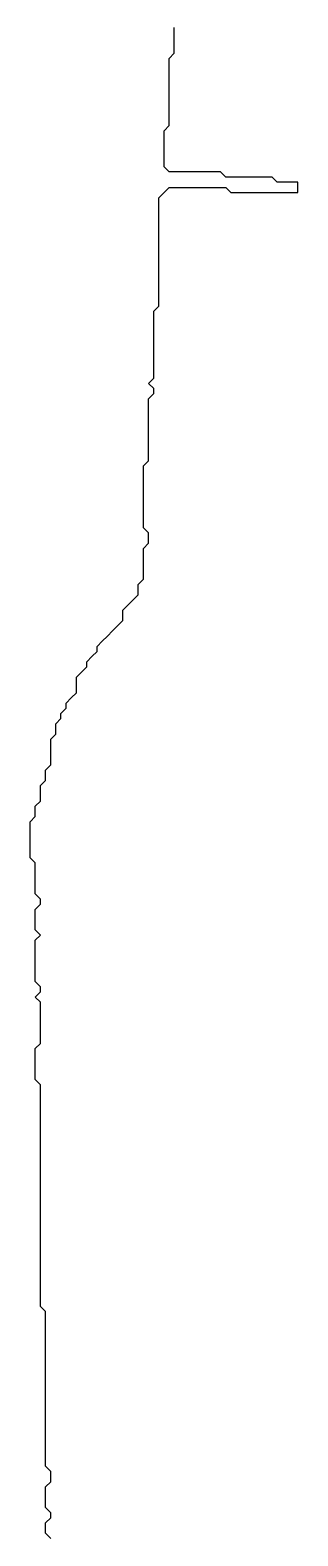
# Model space of a CAD drawing. Extents: x 166 to 207, y 344 to 490.
# Drawn here: x 197.75 to 204.25, y 380.31 to 416.81 of the extents above; entities that cross this region are included whole.
import ezdxf

# ---------------------------------------------------------------- set-up
doc = ezdxf.new("R2010")
doc.units = 0

msp = doc.modelspace()

# ---------------------------------------------------------------- linework, layer by layer
at = {"layer": 'contour_0'}
for p, q in [((201.25, 416.75), (201.25, 416.875)), ((201.25, 416.625), (201.25, 416.75)), ((201.25, 416.5), (201.25, 416.625)), ((201.25, 416.375), (201.25, 416.5)), ((201.125, 416.125), (201.25, 416.25)), ((201.125, 416), (201.125, 416.125)), ((201.25, 416.25), (201.25, 416.375)), ((201.125, 415.875), (201.125, 416)), ((201.125, 415.75), (201.125, 415.875)), ((201.125, 415.625), (201.125, 415.75)), ((201.125, 415.5), (201.125, 415.625)), ((201.125, 415.375), (201.125, 415.5)), ((201.125, 415.25), (201.125, 415.375)), ((201.125, 415.125), (201.125, 415.25)), ((201.125, 415), (201.125, 415.125)), ((201.125, 414.875), (201.125, 415)), ((201.125, 414.75), (201.125, 414.875)), ((201.125, 414.625), (201.125, 414.75)), ((201, 414.375), (201.125, 414.5)), ((201, 414.25), (201, 414.375)), ((201.125, 414.5), (201.125, 414.625)), ((201, 414.125), (201, 414.25)), ((201, 414), (201, 414.125)), ((201, 413.875), (201, 414)), ((201, 413.75), (201, 413.875)), ((201, 413.625), (201, 413.75)), ((201, 413.5), (201, 413.625)), ((201.125, 413.375), (201, 413.5)), ((201.25, 413.375), (201.125, 413.375)), ((201.375, 413.375), (201.25, 413.375)), ((201.5, 413.375), (201.375, 413.375)), ((201.625, 413.375), (201.5, 413.375)), ((201.75, 413.375), (201.625, 413.375)), ((201.875, 413.375), (201.75, 413.375)), ((202, 413.375), (201.875, 413.375)), ((202.125, 413.375), (202, 413.375)), ((202.25, 413.375), (202.125, 413.375)), ((202.375, 413.375), (202.25, 413.375)), ((202.5, 413.25), (202.375, 413.375)), ((202.625, 413.25), (202.5, 413.25)), ((202.75, 413.25), (202.625, 413.25)), ((202.875, 413.25), (202.75, 413.25)), ((203, 413.25), (202.875, 413.25)), ((203.125, 413.25), (203, 413.25)), ((203.25, 413.25), (203.125, 413.25)), ((203.375, 413.25), (203.25, 413.25)), ((203.5, 413.25), (203.375, 413.25)), ((203.625, 413.25), (203.5, 413.25)), ((203.75, 413.125), (203.625, 413.25)), ((200.875, 412.75), (201, 412.875)), ((201, 412.875), (201.125, 413)), ((201.125, 413), (201.25, 413)), ((201.25, 413), (201.375, 413)), ((201.375, 413), (201.5, 413)), ((201.5, 413), (201.625, 413)), ((201.625, 413), (201.75, 413)), ((201.75, 413), (201.875, 413)), ((201.875, 413), (202, 413)), ((202, 413), (202.125, 413)), ((202.125, 413), (202.25, 413)), ((202.25, 413), (202.375, 413)), ((202.375, 413), (202.5, 413)), ((202.5, 413), (202.625, 412.875)), ((202.625, 412.875), (202.75, 412.875)), ((202.75, 412.875), (202.875, 412.875)), ((202.875, 412.875), (203, 412.875)), ((203, 412.875), (203.125, 412.875)), ((203.125, 412.875), (203.25, 412.875)), ((203.25, 412.875), (203.375, 412.875)), ((203.375, 412.875), (203.5, 412.875)), ((203.5, 412.875), (203.625, 412.875)), ((203.625, 412.875), (203.75, 412.875)), ((203.875, 413.125), (203.75, 413.125)), ((203.75, 412.875), (203.875, 412.875)), ((204, 413.125), (203.875, 413.125)), ((203.875, 412.875), (204, 412.875)), ((204.125, 413.125), (204, 413.125)), ((204, 412.875), (204.125, 412.875)), ((204.25, 413.125), (204.125, 413.125)), ((204.125, 412.875), (204.25, 412.875)), ((204.25, 413), (204.25, 413.125)), ((204.25, 412.875), (204.25, 413)), ((200.875, 412.625), (200.875, 412.75)), ((200.875, 412.5), (200.875, 412.625)), ((200.875, 412.375), (200.875, 412.5)), ((200.875, 412.25), (200.875, 412.375)), ((200.875, 412.125), (200.875, 412.25)), ((200.875, 412), (200.875, 412.125)), ((200.875, 411.875), (200.875, 412)), ((200.875, 411.75), (200.875, 411.875)), ((200.875, 411.625), (200.875, 411.75)), ((200.875, 411.5), (200.875, 411.625)), ((200.875, 411.375), (200.875, 411.5)), ((200.875, 411.25), (200.875, 411.375)), ((200.875, 411.125), (200.875, 411.25)), ((200.875, 411), (200.875, 411.125)), ((200.875, 410.875), (200.875, 411)), ((200.875, 410.75), (200.875, 410.875)), ((200.875, 410.625), (200.875, 410.75)), ((200.875, 410.5), (200.875, 410.625)), ((200.875, 410.375), (200.875, 410.5)), ((200.875, 410.25), (200.875, 410.375)), ((200.75, 410), (200.875, 410.125)), ((200.75, 409.875), (200.75, 410)), ((200.875, 410.125), (200.875, 410.25)), ((200.75, 409.75), (200.75, 409.875)), ((200.75, 409.625), (200.75, 409.75)), ((200.75, 409.5), (200.75, 409.625)), ((200.75, 409.375), (200.75, 409.5)), ((200.75, 409.25), (200.75, 409.375)), ((200.75, 409.125), (200.75, 409.25)), ((200.75, 409), (200.75, 409.125)), ((200.75, 408.875), (200.75, 409)), ((200.75, 408.75), (200.75, 408.875)), ((200.75, 408.625), (200.75, 408.75)), ((200.75, 408.5), (200.75, 408.625)), ((200.75, 408.375), (200.75, 408.5)), ((200.625, 408.25), (200.75, 408.375)), ((200.75, 408.125), (200.625, 408.25)), ((200.75, 408), (200.75, 408.125)), ((200.625, 407.875), (200.75, 408)), ((200.625, 407.75), (200.625, 407.875)), ((200.625, 407.625), (200.625, 407.75)), ((200.625, 407.5), (200.625, 407.625)), ((200.625, 407.375), (200.625, 407.5)), ((200.625, 407.25), (200.625, 407.375)), ((200.625, 407.125), (200.625, 407.25)), ((200.625, 407), (200.625, 407.125)), ((200.625, 406.875), (200.625, 407)), ((200.625, 406.75), (200.625, 406.875)), ((200.625, 406.625), (200.625, 406.75)), ((200.625, 406.5), (200.625, 406.625)), ((200.5, 406.25), (200.625, 406.375)), ((200.5, 406.125), (200.5, 406.25)), ((200.625, 406.375), (200.625, 406.5)), ((200.5, 406), (200.5, 406.125)), ((200.5, 405.875), (200.5, 406)), ((200.5, 405.75), (200.5, 405.875)), ((200.5, 405.625), (200.5, 405.75)), ((200.5, 405.5), (200.5, 405.625)), ((200.5, 405.375), (200.5, 405.5)), ((200.5, 405.25), (200.5, 405.375)), ((200.5, 405.125), (200.5, 405.25)), ((200.5, 405), (200.5, 405.125)), ((200.5, 404.875), (200.5, 405)), ((200.5, 404.75), (200.5, 404.875)), ((200.625, 404.625), (200.5, 404.75)), ((200.625, 404.5), (200.625, 404.625)), ((200.625, 404.375), (200.625, 404.5)), ((200.5, 404.25), (200.625, 404.375)), ((200.5, 404.125), (200.5, 404.25)), ((200.5, 404), (200.5, 404.125)), ((200.5, 403.875), (200.5, 404)), ((200.5, 403.75), (200.5, 403.875)), ((200.5, 403.625), (200.5, 403.75)), ((200.375, 403.375), (200.5, 403.5)), ((200.375, 403.25), (200.375, 403.375)), ((200.5, 403.5), (200.5, 403.625)), ((200.125, 402.875), (200.25, 403)), ((200.25, 403), (200.375, 403.125)), ((200.375, 403.125), (200.375, 403.25)), ((200, 402.75), (200.125, 402.875)), ((200, 402.625), (200, 402.75)), ((200, 402.5), (200, 402.625)), ((199.625, 402.125), (199.75, 402.25)), ((199.75, 402.25), (199.875, 402.375)), ((199.875, 402.375), (200, 402.5)), ((199.375, 401.875), (199.5, 402)), ((199.375, 401.75), (199.375, 401.875)), ((199.5, 402), (199.625, 402.125)), ((199.125, 401.5), (199.25, 401.625)), ((199.125, 401.375), (199.125, 401.5)), ((199.25, 401.625), (199.375, 401.75)), ((198.875, 401.125), (199, 401.25)), ((199, 401.25), (199.125, 401.375)), ((198.875, 401), (198.875, 401.125)), ((198.875, 400.875), (198.875, 401)), ((198.875, 400.75), (198.875, 400.875)), ((198.625, 400.5), (198.75, 400.625)), ((198.625, 400.375), (198.625, 400.5)), ((198.75, 400.625), (198.875, 400.75)), ((198.375, 400), (198.5, 400.125)), ((198.5, 400.25), (198.625, 400.375)), ((198.5, 400.125), (198.5, 400.25)), ((198.25, 399.625), (198.375, 399.75)), ((198.375, 399.875), (198.375, 400)), ((198.375, 399.75), (198.375, 399.875)), ((198.25, 399.5), (198.25, 399.625)), ((198.25, 399.375), (198.25, 399.5)), ((198.25, 399.25), (198.25, 399.375)), ((198.125, 398.875), (198.25, 399)), ((198.25, 399.125), (198.25, 399.25)), ((198.25, 399), (198.25, 399.125)), ((198, 398.5), (198.125, 398.625)), ((198.125, 398.75), (198.125, 398.875)), ((198.125, 398.625), (198.125, 398.75)), ((198, 398.375), (198, 398.5)), ((198, 398.25), (198, 398.375)), ((198, 398.125), (198, 398.25)), ((197.875, 398), (198, 398.125)), ((197.875, 397.875), (197.875, 398)), ((197.875, 397.75), (197.875, 397.875)), ((197.75, 397.625), (197.875, 397.75)), ((197.75, 397.5), (197.75, 397.625)), ((197.75, 397.375), (197.75, 397.5)), ((197.75, 397.25), (197.75, 397.375)), ((197.75, 397.125), (197.75, 397.25)), ((197.75, 397), (197.75, 397.125)), ((197.75, 396.875), (197.75, 397)), ((197.75, 396.75), (197.75, 396.875)), ((197.875, 396.625), (197.75, 396.75)), ((197.875, 396.5), (197.875, 396.625)), ((197.875, 396.375), (197.875, 396.5)), ((197.875, 396.25), (197.875, 396.375)), ((197.875, 396.125), (197.875, 396.25)), ((197.875, 396), (197.875, 396.125)), ((197.875, 395.875), (197.875, 396)), ((198, 395.75), (197.875, 395.875)), ((198, 395.625), (198, 395.75)), ((197.875, 395.5), (198, 395.625)), ((197.875, 395.375), (197.875, 395.5)), ((197.875, 395.25), (197.875, 395.375)), ((197.875, 395.125), (197.875, 395.25)), ((197.875, 395), (197.875, 395.125)), ((198, 394.875), (197.875, 395)), ((197.875, 394.75), (198, 394.875)), ((197.875, 394.625), (197.875, 394.75)), ((197.875, 394.5), (197.875, 394.625)), ((197.875, 394.375), (197.875, 394.5)), ((197.875, 394.25), (197.875, 394.375)), ((197.875, 394.125), (197.875, 394.25)), ((197.875, 394), (197.875, 394.125)), ((197.875, 393.875), (197.875, 394)), ((197.875, 393.75), (197.875, 393.875)), ((198, 393.625), (197.875, 393.75)), ((197.875, 393.375), (198, 393.5)), ((198, 393.5), (198, 393.625)), ((198, 393.25), (197.875, 393.375)), ((198, 393.125), (198, 393.25)), ((198, 393), (198, 393.125)), ((198, 392.875), (198, 393)), ((198, 392.75), (198, 392.875)), ((198, 392.625), (198, 392.75)), ((198, 392.5), (198, 392.625)), ((198, 392.375), (198, 392.5)), ((198, 392.25), (198, 392.375)), ((197.875, 392.125), (198, 392.25)), ((197.875, 392), (197.875, 392.125)), ((197.875, 391.875), (197.875, 392)), ((197.875, 391.75), (197.875, 391.875)), ((197.875, 391.625), (197.875, 391.75)), ((197.875, 391.5), (197.875, 391.625)), ((197.875, 391.375), (197.875, 391.5)), ((198, 391.25), (197.875, 391.375)), ((198, 391.125), (198, 391.25)), ((198, 391), (198, 391.125)), ((198, 390.875), (198, 391)), ((198, 390.75), (198, 390.875)), ((198, 390.625), (198, 390.75)), ((198, 390.5), (198, 390.625)), ((198, 390.375), (198, 390.5)), ((198, 390.25), (198, 390.375)), ((198, 390.125), (198, 390.25)), ((198, 390), (198, 390.125)), ((198, 389.875), (198, 390)), ((198, 389.75), (198, 389.875)), ((198, 389.625), (198, 389.75)), ((198, 389.5), (198, 389.625)), ((198, 389.375), (198, 389.5)), ((198, 389.25), (198, 389.375)), ((198, 389.125), (198, 389.25)), ((198, 389), (198, 389.125)), ((198, 388.875), (198, 389)), ((198, 388.75), (198, 388.875)), ((198, 388.625), (198, 388.75)), ((198, 388.5), (198, 388.625)), ((198, 388.375), (198, 388.5)), ((198, 388.25), (198, 388.375)), ((198, 388.125), (198, 388.25)), ((198, 388), (198, 388.125)), ((198, 387.875), (198, 388)), ((198, 387.75), (198, 387.875)), ((198, 387.625), (198, 387.75)), ((198, 387.5), (198, 387.625)), ((198, 387.375), (198, 387.5)), ((198, 387.25), (198, 387.375)), ((198, 387.125), (198, 387.25)), ((198, 387), (198, 387.125)), ((198, 386.875), (198, 387)), ((198, 386.75), (198, 386.875)), ((198, 386.625), (198, 386.75)), ((198, 386.5), (198, 386.625)), ((198, 386.375), (198, 386.5)), ((198, 386.25), (198, 386.375)), ((198, 386.125), (198, 386.25)), ((198, 386), (198, 386.125)), ((198, 385.875), (198, 386)), ((198.125, 385.75), (198, 385.875)), ((198.125, 385.625), (198.125, 385.75)), ((198.125, 385.5), (198.125, 385.625)), ((198.125, 385.375), (198.125, 385.5)), ((198.125, 385.25), (198.125, 385.375)), ((198.125, 385.125), (198.125, 385.25)), ((198.125, 385), (198.125, 385.125)), ((198.125, 384.875), (198.125, 385)), ((198.125, 384.75), (198.125, 384.875)), ((198.125, 384.625), (198.125, 384.75)), ((198.125, 384.5), (198.125, 384.625)), ((198.125, 384.375), (198.125, 384.5)), ((198.125, 384.25), (198.125, 384.375)), ((198.125, 384.125), (198.125, 384.25)), ((198.125, 384), (198.125, 384.125)), ((198.125, 383.875), (198.125, 384)), ((198.125, 383.75), (198.125, 383.875)), ((198.125, 383.625), (198.125, 383.75)), ((198.125, 383.5), (198.125, 383.625)), ((198.125, 383.375), (198.125, 383.5)), ((198.125, 383.25), (198.125, 383.375)), ((198.125, 383.125), (198.125, 383.25)), ((198.125, 383), (198.125, 383.125)), ((198.125, 382.875), (198.125, 383)), ((198.125, 382.75), (198.125, 382.875)), ((198.125, 382.625), (198.125, 382.75)), ((198.125, 382.5), (198.125, 382.625)), ((198.125, 382.375), (198.125, 382.5)), ((198.125, 382.25), (198.125, 382.375)), ((198.125, 382.125), (198.125, 382.25)), ((198.125, 382), (198.125, 382.125)), ((198.25, 381.875), (198.125, 382)), ((198.25, 381.75), (198.25, 381.875)), ((198.125, 381.5), (198.25, 381.625)), ((198.125, 381.375), (198.125, 381.5)), ((198.25, 381.625), (198.25, 381.75)), ((198.125, 381.25), (198.125, 381.375)), ((198.125, 381.125), (198.125, 381.25)), ((198.125, 381), (198.125, 381.125)), ((198.25, 380.875), (198.125, 381)), ((198.125, 380.625), (198.25, 380.75)), ((198.25, 380.75), (198.25, 380.875)), ((198.125, 380.5), (198.125, 380.625)), ((198.125, 380.375), (198.125, 380.5)), ((198.25, 380.25), (198.125, 380.375))]:
    msp.add_line(p, q, dxfattribs=at)

doc.saveas('drawing.dxf')
